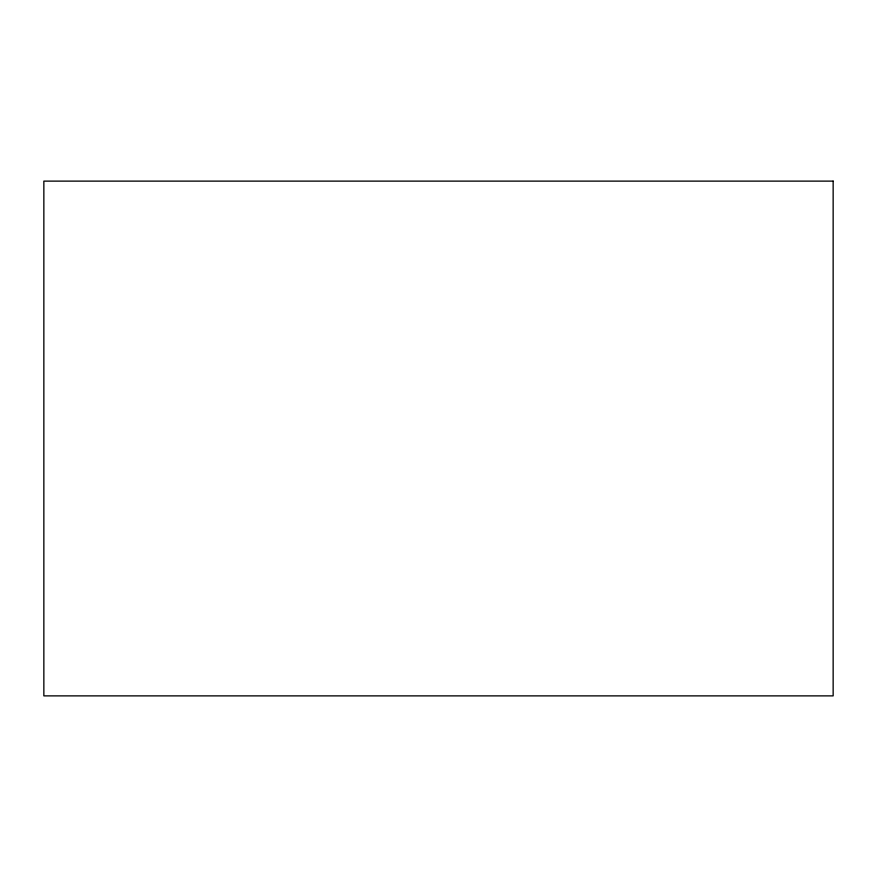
<?xml version="1.0" encoding="UTF-8"?>
<svg xmlns="http://www.w3.org/2000/svg" width="877" height="877" viewBox="0 0 877 877"><rect width="100%" height="100%" fill="white"/><g stroke="black" fill="none" stroke-linecap="round" stroke-linejoin="round"><path stroke-width="1.32" d="M833.15 181.122L43.85 181.122L43.85 695.878L833.15 695.878L833.15 181.122"/></g></svg>
